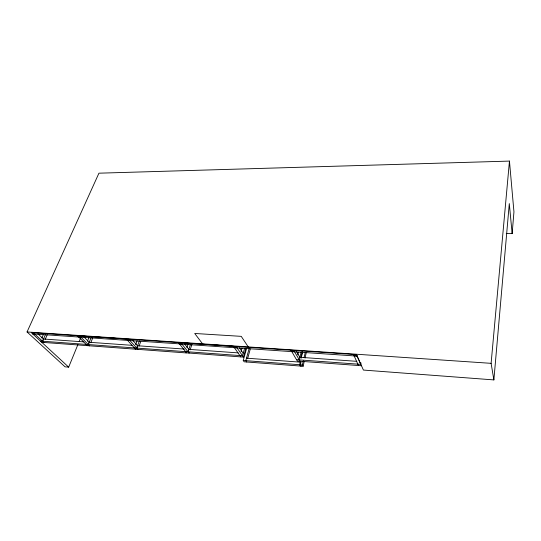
<?xml version="1.0" encoding="UTF-8"?>
<svg xmlns="http://www.w3.org/2000/svg" width="541" height="541" viewBox="0 0 541 541"><rect width="100%" height="100%" fill="white"/><g stroke="black" fill="none" stroke-linecap="round" stroke-linejoin="round"><path stroke-width="0.81" d="M506.268 233.584L512.144 233.611L513.95 211.856L509.453 161.09L98.935 173.188L27.05 331.964L65.055 366.825L68.673 367.143L77.918 344.556M68.673 367.143L31.256 332.6L356.512 354.653L363.41 370.064L493.872 379.91L509.297 203.592L512.144 233.611M493.872 379.91L491.113 363.336L509.453 161.09M361.023 362.997L360.766 364.343L356.424 354.653M246.642 348.269L243.234 360.482L244.147 361.794L303.116 366.264L302.351 364.925L303.312 360.813M304.076 357.52L305.225 352.583M303.116 366.264L304.265 361.334M305.029 358.054L306.362 352.299M300.411 361.435L299.633 364.722L300.411 366.061M301.181 358.149L302.73 351.576M299.301 359.88L301.236 351.691M300.857 357.959L302.216 352.211M297.739 354.747L298.328 352.286M247.595 358.73L250.287 348.959M249.158 348.512L245.79 360.671L246.696 361.983M185.658 351.562L186.706 352.874L243.443 357.094L245.932 348.188M244.566 348.458L242.524 355.755L188.085 351.799L190.418 344.502M241.09 351.522L242.003 348.276M190.161 349.838L191.967 344.218M186.963 347.552L188.004 344.34M41.833 342.311L186.178 352.921L186.571 351.711M139.051 346.186L140.775 341.425M136.684 348.066L137.542 345.713L132.775 340.377M136.751 348.073L139.348 340.925M135.622 344.739L137.069 340.769M90.827 342.676L92.707 337.976M88.264 344.549L89.197 342.27L84.031 337.043M91.145 337.53L88.325 344.556L89.569 345.814M87.426 341.263L89.008 337.347M79.189 341.439L80.467 338.328M45.214 339.376L47.236 334.751M45.586 334.284L42.543 341.229L43.456 339.011L37.971 333.898M41.853 337.997L43.551 334.142M27.05 331.964L491.113 363.336M79.676 335.9L126.398 339.065L135.554 349.182L134.466 347.904M179.287 343.711L181.742 343.88M32.474 333.723L34.536 333.865M78.614 336.881L80.798 337.029M127.466 340.221L129.779 340.384M234.294 347.538L236.904 347.714M291.721 351.467L294.5 351.657M354.037 355.735L357.006 355.937M32.636 333.871L78.168 336.989L76.876 335.69M78.77 337.029L127.602 340.397M127.608 340.377L181.871 344.035M234.409 347.701L357.08 356.106M43.537 339.018L83.733 341.878M89.197 342.27L131.909 345.314M137.144 345.713L184.238 349.067M188.87 349.371L238.148 352.881M299.897 357.283L356.79 361.334M40.44 341.073L185.123 351.616L186.178 352.921M360.854 364.35L296.482 359.677L290.99 350.21M361.476 365.75L297.354 361.05L296.563 359.684M246.48 358.176L301.033 362.206L300.431 364.783L301.202 366.122M243.234 360.482L302.351 364.925M32.778 332.701L34.151 333.973M33.326 332.735L43.895 342.46M77.471 335.731L87.412 345.652M79.662 335.88L89.529 345.807M128.724 339.207L137.901 349.358M136.291 348.066L137.441 349.351M178.32 342.514L185.583 351.562L188.079 351.745L189.127 353.05L188.085 351.799M180.782 342.676L188.011 351.738L188.795 349.303L184.63 344.049M202.855 344.238L194.733 333.472L241.239 336.353L248.535 347.336M239.947 355.572L240.873 356.904M233.441 346.308L239.873 355.565M236.059 346.483L243.443 357.094M239.474 347.863L243.152 353.239M292.106 350.291L292.931 351.711M293.756 350.352L300.086 361.253M296.306 351.089L299.836 357.276M354.125 355.856L353.462 354.396L357.851 364.134M357.932 364.14L358.582 365.54M233.327 346.321L180.68 342.751L181.769 344.11L234.294 347.707L233.327 346.321"/></g></svg>
